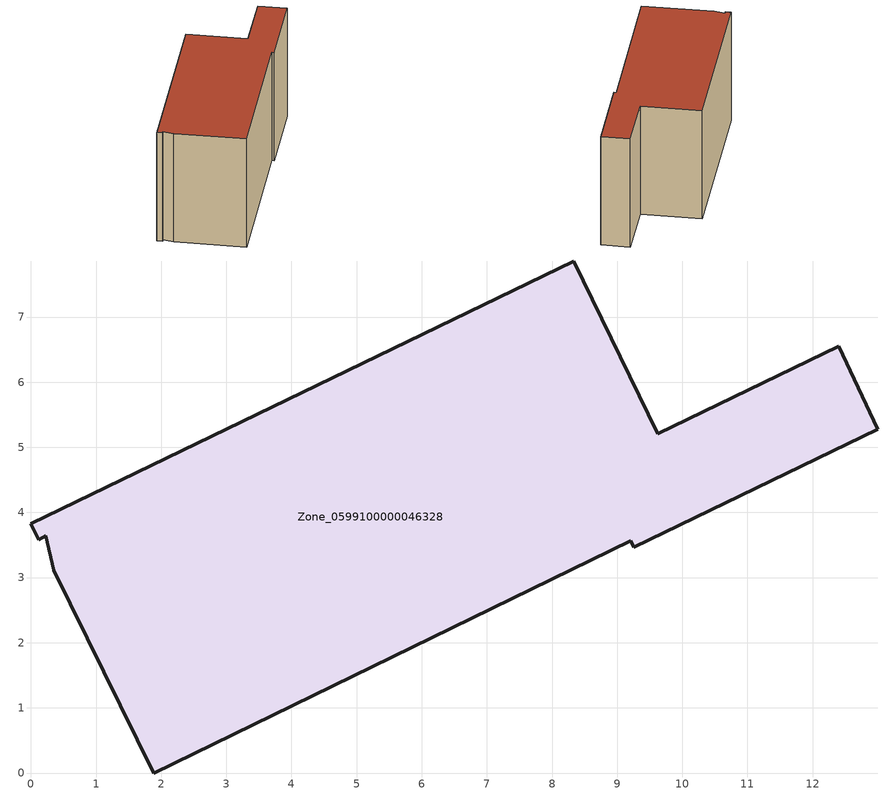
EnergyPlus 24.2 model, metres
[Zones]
Zone_0599100000046328
 floor ground (C_G): 9.62,5.21 12.4,6.55 13,5.28 9.26,3.46 9.21,3.57 1.89,0 0.35,3.11 0.23,3.64 0.12,3.58 0,3.83 8.33,7.86 z0
 wall outside (C_F): 8.33,7.86 0,3.83 0.12,3.58 0.23,3.64 0.35,3.11 1.89,0 9.21,3.57 9.26,3.46 13,5.28 12.4,6.55 9.62,5.21 8.33,7.86 z0:5.87
 roof outside (C_R): 0.12,3.58 0.23,3.64 0.35,3.11 1.89,0 9.21,3.57 9.26,3.46 13,5.28 12.4,6.55 9.62,5.21 8.33,7.86 0,3.83 z5.87
[BUILDING]
Pand.0599100000046328: North Axis=0; Terrain=City; Loads Convergence Tolerance Value=0.04; Temperature Convergence Tolerance Value=0.4; Solar Distribution=FullExterior; Maximum Number of Warmup Days=25; Minimum Number of Warmup Days=1
[Site:Location]
Rotterdam.The.Hague.AP_ZH_NLD Design_Conditions: Latitude=51.96; Longitude=4.45; Time Zone=1; Elevation=-4.5
[SITE:GROUNDTEMPERATURE:BUILDINGSURFACE]
18, 18, 18, 18, 18, 18, 18, 18, 18, 18, 18, 18
[MATERIAL] Thermal Absorptance=0.9; Solar Absorptance=0.7; Visible Absorptance=0.7
Name | Roughness | Thickness | Conductivity | Density | Specific Heat
G.TC.1946-1964 | MediumSmooth | 0.15 | 1 | 540 | 1210
F.TC.1946-1964 | Rough | 0.3 | 0.857143 | 1920 | 840
R.TC.1946-1964 | MediumRough | 0.2 | 0.235294 | 1500 | 1000
[CONSTRUCTION]
C_G: G.TC.1946-1964
C_F: F.TC.1946-1964
C_R: R.TC.1946-1964
[ZONE]
Zone_0599100000046328: Type=1; Multiplier=1; Ceiling Height=Autocalculate; Volume=Autocalculate; Floor Area=autocalculate; Part of Total Floor Area=Yes
[ZONEINFILTRATION:DESIGNFLOWRATE]
Infil_Zone_0599100000046328: Zone or ZoneList or Space or SpaceList=Zone_0599100000046328; Schedule=AlwaysOn; Design Flow Rate Calculation Method=Flow/Area; Flow Rate per Floor Area=0.003; Constant Term Coefficient=1; Temperature Term Coefficient=0; Velocity Term Coefficient=0; Velocity Squared Term Coefficient=0
[HVACTEMPLATE:ZONE:IDEALLOADSAIRSYSTEM]
Zone_0599100000046328: Maximum Heating Supply Air Temperature=50; Minimum Cooling Supply Air Temperature=13; Maximum Heating Supply Air Humidity Ratio=0.0156; Minimum Cooling Supply Air Humidity Ratio=0.0077; Heating Limit=NoLimit; Cooling Limit=NoLimit; Dehumidification Control Type=ConstantSensibleHeatRatio; Cooling Sensible Heat Ratio=0.7; Dehumidification Setpoint=60; Humidification Control Type=None; Humidification Setpoint=30; Outdoor Air Method=None; Outdoor Air Flow Rate per Person=0.00944; Outdoor Air Flow Rate per Zone Floor Area=0; Outdoor Air Flow Rate per Zone=0; Demand Controlled Ventilation Type=None; Outdoor Air Economizer Type=NoEconomizer; Heat Recovery Type=None; Sensible Heat Recovery Effectiveness=0.7; Latent Heat Recovery Effectiveness=0.65
[ZONECONTROL:THERMOSTAT]
ThermostatControl_Zone_0599100000046328: Zone or ZoneList=Zone_0599100000046328; Control Type Schedule=DualSetpointControlType; Control 1=Thermostat_Zone_0599100000046328; Temperature Difference Between Cutout And Setpoint=0
[THERMOSTATSETPOINT:DUALSETPOINT]
Thermostat_Zone_0599100000046328: Heating Setpoint Temperature Schedule=HeatingSetpoint_Zone_0599100000046328; Cooling Setpoint Temperature Schedule=CoolingSetpoint_Zone_0599100000046328
[SCHEDULE:COMPACT]
HeatingSetpoint_Zone_0599100000046328: Through: 12/31, For: AllDays, Until: 24:00, 21
CoolingSetpoint_Zone_0599100000046328: Through: 12/31, For: AllDays, Until: 24:00, 24
DualSetpointControlType: Through: 12/31, For: AllDays, Until: 24:00, 4
AlwaysOn: Through: 12/31, For: AllDays, Until: 24:00, 1
